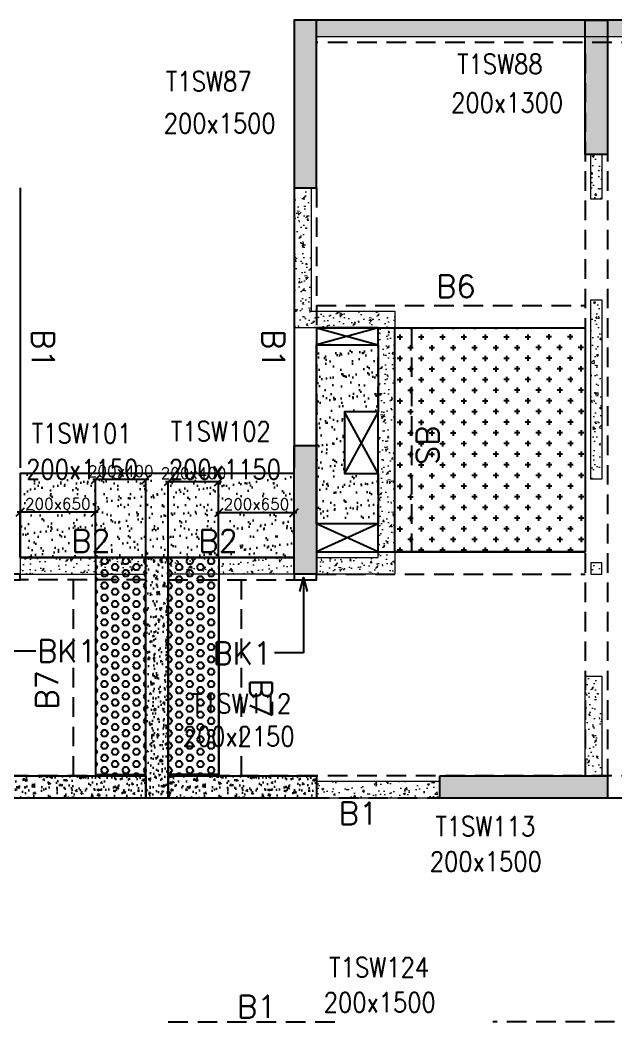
# Model space of a CAD drawing. Header units: millimetres. Extents: x 1078357 to 2594950, y -4969473 to -4636555.
# Drawn here: x 1992501 to 1997826, y -4662154 to -4653204 of the extents above; entities that cross this region are included whole.
import ezdxf

# ---------------------------------------------------------------- set-up
doc = ezdxf.new("R2010")
doc.units = ezdxf.units.MM
doc.header["$PDMODE"] = 35
for name, pattern in [('CONTINOUS', [0]), ('HIDDEN', [0.375, 0.25, -0.125]), ('New Retail block$0$CONTINOUS', [0])]:
    doc.linetypes.add(name, pattern=pattern)
doc.layers.get('0').update_dxf_attribs({"lineweight": 0})
doc.layers.get('Defpoints').update_dxf_attribs({"lineweight": 0})
for name, color, linetype, lineweight in [('A-_ANOTDIMA_D-', 6, 'Continuous', 13), ('COL. NO.', 30, 'Continuous', 25), ('COL. SIZE', 7, 'Continuous', 25), ('DIM', 9, 'Continuous', 25), ('HATCH', 8, 'Continuous', 30), ('RCC UPSTAND', 43, 'Continuous', 30), ('S-NON STR RCC WALL', 8, 'Continuous', 0)]:
    doc.layers.add(name, color=color, linetype=linetype, lineweight=lineweight)
for name, color, linetype in [('B-200x325', 201, 'HIDDEN'), ('B-200x375', 41, 'HIDDEN'), ('B-200x650', 241, 'HIDDEN'), ('B-300xSLAB THK.', 151, 'Continuous'), ('BK1-200x650', 241, 'HIDDEN'), ('DC BEAM NO.', 7, 'Continuous'), ('DROP SLAB', 8, 'Continuous'), ('NON STR. RCC WALL', 6, 'Continuous'), ('S-COLUMN_SHEAR WALL', 1, 'Continuous'), ('S-PROJECTION', 54, 'New Retail block$0$CONTINOUS'), ('SLAB FOLD', 8, 'Continuous')]:
    doc.layers.add(name, color=color, linetype=linetype)
doc.styles.add('Roman', font='romans')
doc.styles.add('ROMANS', font='romans.shx', dxfattribs={"width": 0.85})
doc.dimstyles.new('HARESH', dxfattribs={"dimtxt": 150, "dimasz": 75, "dimexe": 0, "dimexo": 0, "dimgap": 25, "dimtad": 1, "dimdec": 0, "dimdsep": 46, "dimtxsty": 'Roman', "dimblk": 'OBLIQUE', "dimcen": 225, "dimdle": 25, "dimclrd": 2, "dimclre": 2, "dimclrt": 7, "dimadec": 8, "dimazin": 1, "dimtfac": 1, "dimtdec": 0, "dimtmove": 0, "dimatfit": 0, "dimfxl": 1, "dimlwd": -1, "dimlwe": -1, "dimarcsym": 0})
pattern_1 = [(50, (-4410069.28, 23210408.14), (182.184669, -15.9390855), [19.05, -209.55]), (355, (-4410069.28, 23210408.14), (-35.2434214, 191.0568452), [15.24, -167.6405842]), (100.4514447, (-4410054.1, 23210406.81), (146.9412471, 175.1177519), [16.1900088, -178.0902446]), (46.1842, (-4410069.28, 23210458.94), (271.0790409, -42.042328), [28.575, -314.325]), (96.6355576, (-4410046.7, 23210455.44), (237.404134, 247.4261246), [24.2850231, -267.1356082]), (351.1841512, (-4410069.28, 23210458.94), (237.404134, 247.4261246), [22.859967, -251.459732]), (21, (-4410043.88, 23210446.24), (151.6143913, -102.2651982), [19.05, -209.55]), (326, (-4410043.88, 23210446.24), (61.8020283, 184.1879661), [15.24, -167.64]), (71.451445, (-4410031.24, 23210437.72), (213.4164193, 81.9227689), [16.1900088, -178.0899376]), (37.5, (-4410069.28, 23210408.14), (3.08860325, 84.55503887), [0, -165.608, 0, -170.18, 0, -168.275]), (7.5, (-4410069.28, 23210408.14), (66.8196625, 100.18057482), [0, -97.028, 0, -161.798, 0, -64.135]), (327.5, (-4410125.92, 23210408.14), (135.59059517, -5.728744), [0, -63.5, 0, -198.12, 0, -262.89]), (317.5, (-4410151.32, 23210408.14), (148.1291814, 25.42649103), [0, -82.55, 0, -131.572, 0, -186.69])]
pattern_2 = [(180, (1932026.365, -4471198.795), (-7e-15, -54.992613), [31.75, -63.5]), (300, (1932026.365, -4471198.795), (47.625, 27.496307), [31.75, -63.5]), (240, (1931994.615, -4471198.795), (47.625, -27.496307), [31.75, -63.5])]

# ---------------------------------------------------------------- blocks, each defined once
blk = doc.blocks.new('_Oblique')
at = {"color": 0, "linetype": 'ByBlock', "lineweight": -2}
blk.add_line((-0.5, -0.5), (0.5, 0.5), dxfattribs=at)
blk = doc.blocks.new('*D1512')
at = {"layer": 'Defpoints', "color": 0, "ltscale": 700, "transparency": 16777216}
for p in [(1993175.9, -4657308.2), (1993175.9, -4658003.3, 0), (1993626, -4658003.3, 0)]:
    blk.add_point(p, dxfattribs=at)
at = {"layer": 'DIM', "color": 2, "ltscale": 700, "transparency": 16777216}
for p, q in [((1993651, -4657308.2), (1993150.9, -4657308.2)), ((1993175.9, -4658003.3), (1993175.9, -4657308.2)), ((1993626, -4658003.3), (1993626, -4657308.2))]:
    blk.add_line(p, q, dxfattribs=at)
at = {"layer": 'DIM', "color": 2, "ltscale": 700, "transparency": 16777216, "xscale": 75, "yscale": 75, "zscale": 75, "rotation": 180}
blk.add_blockref('_Oblique', (1993175.9, -4657308.2), dxfattribs=at)
at = {"layer": 'DIM', "color": 2, "ltscale": 700, "transparency": 16777216, "xscale": 75, "yscale": 75, "zscale": 75}
blk.add_blockref('_Oblique', (1993626, -4657308.2), dxfattribs=at)
at = {"layer": 'DIM', "color": 7, "ltscale": 700, "transparency": 16777216, "insert": (1993400.9, -4657233.2), "char_height": 150, "attachment_point": 5, "style": 'Roman'}
blk.add_mtext('{\\H0.666667x;200x400}', dxfattribs=at)
blk = doc.blocks.new('*D1513')
at = {"layer": 'Defpoints', "color": 0, "ltscale": 700, "transparency": 16777216}
for p in [(1992501.2, -4657601.2), (1992501.2, -4658003.3, 0), (1993175.9, -4658003.3, 0)]:
    blk.add_point(p, dxfattribs=at)
at = {"layer": 'DIM', "color": 2, "ltscale": 700, "transparency": 16777216}
for p, q in [((1993200.9, -4657601.2), (1992476.2, -4657601.2)), ((1992501.2, -4658003.3), (1992501.2, -4657601.2)), ((1993175.9, -4658003.3), (1993175.9, -4657601.2))]:
    blk.add_line(p, q, dxfattribs=at)
at = {"layer": 'DIM', "color": 2, "ltscale": 700, "transparency": 16777216, "xscale": 75, "yscale": 75, "zscale": 75, "rotation": 180}
blk.add_blockref('_Oblique', (1992501.2, -4657601.2), dxfattribs=at)
at = {"layer": 'DIM', "color": 2, "ltscale": 700, "transparency": 16777216, "xscale": 75, "yscale": 75, "zscale": 75}
blk.add_blockref('_Oblique', (1993175.9, -4657601.2), dxfattribs=at)
at = {"layer": 'DIM', "color": 7, "ltscale": 700, "transparency": 16777216, "insert": (1992838.5, -4657526.2), "char_height": 150, "attachment_point": 5, "style": 'Roman'}
blk.add_mtext('{\\H0.666667x;200x650}', dxfattribs=at)
blk = doc.blocks.new('*D1514')
at = {"layer": 'Defpoints', "color": 0, "ltscale": 700, "transparency": 16777216}
for p in [(1994276.2, -4657326.5), (1993826, -4658003.3, 0), (1994276.2, -4658003.3, 0)]:
    blk.add_point(p, dxfattribs=at)
at = {"layer": 'DIM', "color": 2, "ltscale": 700, "transparency": 16777216}
for p, q in [((1993801, -4657326.5), (1994301.2, -4657326.5)), ((1993826, -4658003.3), (1993826, -4657326.5)), ((1994276.2, -4658003.3), (1994276.2, -4657326.5))]:
    blk.add_line(p, q, dxfattribs=at)
at = {"layer": 'DIM', "color": 2, "ltscale": 700, "transparency": 16777216, "xscale": 75, "yscale": 75, "zscale": 75, "rotation": 180}
blk.add_blockref('_Oblique', (1993826, -4657326.5), dxfattribs=at)
at = {"layer": 'DIM', "color": 2, "ltscale": 700, "transparency": 16777216, "xscale": 75, "yscale": 75, "zscale": 75}
blk.add_blockref('_Oblique', (1994276.2, -4657326.5), dxfattribs=at)
at = {"layer": 'DIM', "color": 7, "ltscale": 700, "transparency": 16777216, "insert": (1994051.1, -4657251.5), "char_height": 150, "attachment_point": 5, "style": 'Roman'}
blk.add_mtext('{\\H0.666667x;200x400}', dxfattribs=at)
blk = doc.blocks.new('*D1515')
at = {"layer": 'Defpoints', "color": 0, "ltscale": 700, "transparency": 16777216}
for p in [(1994951, -4657603.2), (1994276.2, -4658003.3, 0), (1994951, -4658003.3, 0)]:
    blk.add_point(p, dxfattribs=at)
at = {"layer": 'DIM', "color": 2, "ltscale": 700, "transparency": 16777216}
for p, q in [((1994251.2, -4657603.2), (1994976, -4657603.2)), ((1994276.2, -4658003.3), (1994276.2, -4657603.2)), ((1994951, -4658003.3), (1994951, -4657603.2))]:
    blk.add_line(p, q, dxfattribs=at)
at = {"layer": 'DIM', "color": 2, "ltscale": 700, "transparency": 16777216, "xscale": 75, "yscale": 75, "zscale": 75, "rotation": 180}
blk.add_blockref('_Oblique', (1994276.2, -4657603.2), dxfattribs=at)
at = {"layer": 'DIM', "color": 2, "ltscale": 700, "transparency": 16777216, "xscale": 75, "yscale": 75, "zscale": 75}
blk.add_blockref('_Oblique', (1994951, -4657603.2), dxfattribs=at)
at = {"layer": 'DIM', "color": 7, "ltscale": 700, "transparency": 16777216, "insert": (1994613.6, -4657528.2), "char_height": 150, "attachment_point": 5, "style": 'Roman'}
blk.add_mtext('{\\H0.666667x;200x650}', dxfattribs=at)
blk = doc.blocks.new('G$CD63B60BD')
at = {"layer": 'COL. NO.', "linetype": 'Continuous', "style": 'ROMANS', "width": 0.85}
for s, p in [('T1SW88', (67080.2, 15419.6, -320.4)), ('T1SW87', (64479, 15264.1, -320.4)), ('T1SW101', (63279.5, 12119.6, -320.4)), ('T1SW102', (64523.1, 12138.2, -320.4)), ('T1SW112', (64706.5, 9707.5, -320.4)), ('T1SW113', (66886, 8609.2, -320.4)), ('T1SW124', (65938.2, 7350.6, -320.4))]:
    blk.add_text(s, height=175, dxfattribs=at).set_placement(p)
at = {"layer": 'COL. SIZE', "linetype": 'Continuous', "style": 'ROMANS', "width": 0.85}
for s, p in [('200x1300', (67027.6, 15073.8, -320.4)), ('200x1500', (64458.9, 14890, -320.4)), ('200x1150', (63230.3, 11798.7, -320.4)), ('200x1150', (64505.2, 11798.6, -320.4)), ('200x2150', (64628, 9412.9, -320.4)), ('200x1500', (66836.9, 8295.7, -320.4)), ('200x1500', (65889, 7037.1, -320.4))]:
    blk.add_text(s, height=175, dxfattribs=at).set_placement(p)

msp = doc.modelspace()

# ---------------------------------------------------------------- hatches: boundary and pattern name
at = {"layer": 'DROP SLAB'}
h = msp.add_hatch(dxfattribs=at)
h.set_pattern_fill('CROSS', color=8, scale=15, angle=179.96921)
h.set_pattern_definition([(180.03079016, (-1335090.53, 9384502.61), (-95.1987999, -95.3011726), [47.625, -142.875]), (270.03079016, (-1335114.35, 9384526.41), (95.3011726, -95.1987999), [47.625, -142.875])])
h.paths.add_polyline_path([(1995851.2, -4655954.1), (1997551.2, -4655954.1), (1997551.2, -4657953.9), (1995851.2, -4657953.9)])
at = {"layer": 'HATCH'}
h = msp.add_hatch(dxfattribs=at)
h.set_pattern_fill('AR-SAND', color=8, scale=3, angle=179.97015)
h.set_pattern_definition([(37.47015413, (-3039731.62, 18702404.75), (-4.72361136, 146.8264517), [0, -115.824, 0, -129.54, 0, -123.825]), (7.4701541, (-3039731.62, 18702404.75), (134.9689868, 214.9772528), [0, -62.484, 0, -104.394, 0, -40.005]), (327.4701541, (-3039825.35, 18702404.8), (237.2979035, 0.3075449), [0, -38.1, 0, -137.16, 0, -179.07]), (317.4701541, (-3039825.35, 18702404.8), (229.1017424, 66.759465), [0, -19.05, 0, -89.916, 0, -102.87])])
h.paths.add_polyline_path([(1995151.3, -4656103.9), (1995701.3, -4656103.9), (1995701.3, -4656703.9), (1995401.4, -4656703.9), (1995401.4, -4657253.9), (1995701.3, -4657253.8), (1995701.3, -4657703.9), (1995151.4, -4657703.9)])
h = msp.add_hatch(dxfattribs=at)
h.set_pattern_fill('AR-SAND', color=8, scale=3, angle=179.97015)
h.set_pattern_definition([(37.4701541, (-2055406.74, 14018385.65), (-4.72361136, 146.8264517), [0, -115.824, 0, -129.54, 0, -123.825]), (7.4701541, (-2055406.74, 14018385.65), (134.9689868, 214.9772528), [0, -62.484, 0, -104.394, 0, -40.005]), (327.4701541, (-2055500.47, 14018385.7), (237.2979035, 0.3075449), [0, -38.1, 0, -137.16, 0, -179.07]), (317.4701541, (-2055500.47, 14018385.7), (229.1017424, 66.759465), [0, -19.05, 0, -89.916, 0, -102.87])])
h.paths.add_polyline_path([(1994951.5, -4657253.8), (1992501.5, -4657253.8), (1992501.5, -4658003.8), (1994951.5, -4658003.8)])
h = msp.add_hatch(dxfattribs=at)
h.set_pattern_fill('AR-SAND', color=8, scale=3, angle=179.97015)
h.set_pattern_definition([(37.4701541, (-2055406.83, 14018385.65), (-4.72361136, 146.8264517), [0, -115.824, 0, -129.54, 0, -123.825]), (7.4701541, (-2055406.83, 14018385.65), (134.9689868, 214.9772528), [0, -62.484, 0, -104.394, 0, -40.005]), (327.4701541, (-2055500.55, 14018385.7), (237.2979035, 0.3075449), [0, -38.1, 0, -137.16, 0, -179.07]), (317.4701541, (-2055500.55, 14018385.7), (229.1017424, 66.759465), [0, -19.05, 0, -89.916, 0, -102.87])])
h.paths.add_polyline_path([(1994951.4, -4657403.8), (1992501.4, -4657403.8), (1992501.4, -4658003.8), (1994951.4, -4658003.8)])
at = {"layer": 'RCC UPSTAND'}
h = msp.add_hatch(dxfattribs=at)
h.set_pattern_fill('AR-CONC', color=8, scale=20, angle=360)
h.set_pattern_definition([(50, (-543593.29, -1449628.86), (143.4520365, -12.550427), [15, -165]), (355, (-543593.3, -1449628.86), (-27.7502667, 150.438427), [12, -132]), (100.4514445, (-543581.34, -1449629.9), (115.7017693, 137.887998), [12.7480384, -140.2284224]), (46.1842, (-543593.3, -1449588.86), (213.448266, -33.103856), [22.5, -247.5]), (96.6356355, (-543575.5, -1449591.62), (186.932389, 194.82372), [19.122068, -210.342752]), (351.184164, (-543593.3, -1449588.86), (186.932389, 194.82372), [18, -198]), (21, (-543573.29, -1449598.86), (119.3814104, -80.523778), [15, -165]), (326, (-543573.3, -1449598.86), (48.6630664, 145.030009), [12, -132]), (71.4514447, (-543563.35, -1449605.57), (168.0444753, 64.5062306), [12.748038, -140.2284224]), (37.5, (-543593.294, -1449628.86), (2.43197106, 66.57877077), [0, -130.4, 0, -134, 0, -132.5]), (7.5, (-543593.294, -1449628.86), (52.6139075, 78.8823424), [0, -76.4, 0, -127.4, 0, -50.5]), (327.5, (-543637.894, -1449628.86), (106.7644872, -4.51097435), [0, -50, 0, -156, 0, -207]), (317.5, (-543657.89, -1449628.86), (116.6372339, 20.0209965), [0, -65, 0, -103.6, 0, -147])])
h.paths.add_polyline_path([(1993826.2, -4660153.9), (1993626.2, -4660153.9), (1993626.2, -4658003.9), (1993826.2, -4658003.9)])
h = msp.add_hatch(dxfattribs=at)
h.set_pattern_fill('AR-CONC', color=8, scale=20, angle=90)
h.set_pattern_definition([(140, (-1216073.79, -7197373.38), (12.550427, 143.4520365), [15, -165]), (85, (-1216073.79, -7197373.38), (-150.438427, -27.7502667), [12, -132]), (190.4514445, (-1216072.74, -7197361.43), (-137.887998, 115.7017693), [12.7480384, -140.2284224]), (136.1842, (-1216113.79, -7197373.38), (33.103856, 213.448266), [22.5, -247.5]), (186.6356355, (-1216111.03, -7197355.6), (-194.82372, 186.932389), [19.122068, -210.342752]), (81.184164, (-1216113.8, -7197373.38), (-194.82372, 186.932389), [18, -198]), (111, (-1216103.79, -7197353.38), (80.523778, 119.3814104), [15, -165]), (56, (-1216103.79, -7197353.38), (-145.030009, 48.6630664), [12, -132]), (161.4514447, (-1216097.08, -7197343.43), (-64.5062306, 168.0444753), [12.748038, -140.2284224]), (127.5, (-1216073.79, -7197373.38), (-66.57877077, 2.43197106), [0, -130.4, 0, -134, 0, -132.5]), (97.5, (-1216073.79, -7197373.38), (-78.8823424, 52.6139075), [0, -76.4, 0, -127.4, 0, -50.5]), (57.5, (-1216073.79, -7197417.98), (4.51097435, 106.7644872), [0, -50, 0, -156, 0, -207]), (47.5, (-1216073.79, -7197437.98), (-20.0209965, 116.6372339), [0, -65, 0, -103.6, 0, -147])])
h.paths.add_polyline_path([(1993626.2, -4659953.9), (1993626.2, -4660153.9), (1992301.2, -4660153.9), (1992301.2, -4659953.9)])
h = msp.add_hatch(dxfattribs=at)
h.set_pattern_fill('AR-CONC', color=8, scale=20, angle=90)
h.set_pattern_definition([(140, (-1214548.79, -7197373.38), (12.550427, 143.4520365), [15, -165]), (85, (-1214548.79, -7197373.38), (-150.438427, -27.7502667), [12, -132]), (190.4514445, (-1214547.75, -7197361.43), (-137.887998, 115.7017693), [12.7480384, -140.2284224]), (136.1842, (-1214588.8, -7197373.38), (33.103856, 213.448266), [22.5, -247.5]), (186.6356355, (-1214586.03, -7197355.6), (-194.82372, 186.932389), [19.122068, -210.342752]), (81.184164, (-1214588.8, -7197373.38), (-194.82372, 186.932389), [18, -198]), (111, (-1214578.79, -7197353.38), (80.523778, 119.3814104), [15, -165]), (56, (-1214578.79, -7197353.38), (-145.030009, 48.6630664), [12, -132]), (161.4514447, (-1214572.08, -7197343.43), (-64.5062306, 168.0444753), [12.748038, -140.2284224]), (127.5, (-1214548.79, -7197373.38), (-66.57877077, 2.43197106), [0, -130.4, 0, -134, 0, -132.5]), (97.5, (-1214548.79, -7197373.38), (-78.8823424, 52.6139075), [0, -76.4, 0, -127.4, 0, -50.5]), (57.5, (-1214548.79, -7197417.98), (4.51097435, 106.7644872), [0, -50, 0, -156, 0, -207]), (47.5, (-1214548.79, -7197437.98), (-20.0209965, 116.6372339), [0, -65, 0, -103.6, 0, -147])])
h.paths.add_polyline_path([(1995151.2, -4659953.9), (1995151.2, -4660153.9), (1993826.2, -4660153.9), (1993826.2, -4659953.9)])
at = {"layer": 'S-COLUMN_SHEAR WALL', "lineweight": 25, "extrusion": (1.00316e-06, 1.91639e-11, 1)}
h = msp.add_hatch(color=1, dxfattribs=at)
h.dxf.hatch_style = 1
h.paths.add_polyline_path([(1995151.2, -4653203.9), (1994951.2, -4653203.9), (1994951.2, -4654703.8), (1995151.2, -4654703.8)])
at = {"layer": 'S-COLUMN_SHEAR WALL', "lineweight": 25}
h = msp.add_hatch(color=1, dxfattribs=at)
h.dxf.hatch_style = 1
h.paths.add_polyline_path([(1997551.2, -4654403.9), (1997751.2, -4654403.9), (1997751.2, -4653203.9), (1997551.2, -4653203.9)])
at = {"layer": 'S-COLUMN_SHEAR WALL', "lineweight": 25, "extrusion": (1.00316e-06, 1.91639e-11, 1)}
h = msp.add_hatch(color=1, dxfattribs=at)
h.dxf.hatch_style = 1
h.paths.add_polyline_path([(1995151.2, -4658153.9), (1994951.2, -4658153.9), (1994951.2, -4657003.8), (1995151.2, -4657003.8)])
at = {"layer": 'S-COLUMN_SHEAR WALL', "lineweight": 25}
h = msp.add_hatch(color=1, dxfattribs=at)
h.dxf.hatch_style = 1
h.paths.add_polyline_path([(1996251.2, -4659953.8), (1997751.2, -4659953.8), (1997751.2, -4660153.8), (1996251.2, -4660153.8)])
at = {"layer": 'S-NON STR RCC WALL'}
h = msp.add_hatch(dxfattribs=at)
h.set_pattern_fill('AR-CONC', color=256, angle=180)
h.set_pattern_definition([(50, (-3312844.56, 18526388.95), (182.184669, -15.9390855), [19.05, -209.55]), (355, (-3312844.56, 18526388.95), (-35.2434214, 191.0568452), [15.24, -167.6405842]), (100.4514447, (-3312829.38, 18526387.62), (146.9412471, 175.1177519), [16.1900088, -178.0902446]), (46.1842, (-3312844.56, 18526439.75), (271.0790409, -42.042328), [28.575, -314.325]), (96.6355576, (-3312821.97, 18526436.25), (237.404134, 247.4261246), [24.285023, -267.135608]), (351.1841512, (-3312844.56, 18526439.75), (237.404134, 247.4261246), [22.859967, -251.459732]), (21, (-3312819.16, 18526427.05), (151.6143913, -102.2651982), [19.05, -209.55]), (326, (-3312819.16, 18526427.05), (61.8020283, 184.1879661), [15.24, -167.64]), (71.451445, (-3312806.53, 18526418.53), (213.4164193, 81.9227689), [16.1900088, -178.0899376]), (37.5, (-3312844.56, 18526388.95), (3.08860325, 84.55503887), [0, -165.608, 0, -170.18, 0, -168.275]), (7.5, (-3312844.56, 18526388.95), (66.8196625, 100.18057482), [0, -97.028, 0, -161.798, 0, -64.135]), (327.5, (-3312901.205, 18526388.95), (135.59059517, -5.728744), [0, -63.5, 0, -198.12, 0, -262.89]), (317.5, (-3312926.6, 18526388.95), (148.1291814, 25.42649103), [0, -82.55, 0, -131.572, 0, -186.69])])
h.paths.add_polyline_path([(2005026.4, -4653203.8), (2005351.4, -4653203.8), (2005351.4, -4653353.8), (2005026.4, -4653353.8)])
h.paths.add_polyline_path([(2003226.4, -4653203.8), (2005026.4, -4653203.8), (2005026.4, -4653353.8), (2003226.4, -4653353.8)])
h.paths.add_polyline_path([(1997276.4, -4653203.9), (1998026.4, -4653203.9), (1998026.4, -4653353.8), (1997276.4, -4653353.8)])
h.paths.add_polyline_path([(1998026.4, -4653203.8), (1999826.4, -4653203.8), (1999826.4, -4653353.8), (1998026.4, -4653353.8)])
h.paths.add_polyline_path([(2002476.4, -4653203.8), (2003226.4, -4653203.8), (2003226.4, -4653353.8), (2002476.4, -4653353.8)])
h.paths.add_polyline_path([(2000676.4, -4653203.8), (2002476.4, -4653203.8), (2002476.4, -4653353.8), (2000676.4, -4653353.8)])
h.paths.add_polyline_path([(1995154.3, -4653203.8), (1995476.4, -4653203.8), (1995476.4, -4653353.8), (1995154.3, -4653353.8)])
h.paths.add_polyline_path([(1999826.4, -4653203.8), (2000151.4, -4653203.8), (2000151.4, -4653353.8), (1999826.4, -4653353.8)])
h.paths.add_polyline_path([(2000351.4, -4653203.8), (2000676.4, -4653203.8), (2000676.4, -4653353.8), (2000351.4, -4653353.8)])
h.paths.add_polyline_path([(1995476.4, -4653203.8), (1997276.4, -4653203.8), (1997276.4, -4653353.8), (1995476.4, -4653353.8)])
h = msp.add_hatch(dxfattribs=at)
h.set_pattern_fill('AR-CONC', color=256, angle=180)
h.set_pattern_definition([(50, (1997664.44, -4793872.02), (182.18467, -15.93909), [19.05, -209.55]), (355, (1997664.44, -4793872.02), (-35.24342, 191.05685), [15.24, -167.64058]), (100.45144, (1997679.62, -4793873.35), (146.94125, 175.11775), [16.19, -178.09024]), (46.1842, (1997664.44, -4793821.22), (271.07904, -42.04233), [28.575, -314.325]), (96.63556, (1997687.03, -4793824.72), (237.40413, 247.4261), [24.285, -267.1356]), (351.18415, (1997664.44, -4793821.22), (237.40413, 247.4261), [22.85997, -251.45973]), (21, (1997689.84, -4793833.92), (151.61439, -102.2652), [19.05, -209.55]), (326, (1997689.84, -4793833.92), (61.80203, 184.18797), [15.24, -167.64]), (71.45144, (1997702.47, -4793842.44), (213.41642, 81.92277), [16.19, -178.08994]), (37.5, (1997664.44, -4793872.02), (3.088603, 84.55504), [0, -165.608, 0, -170.18, 0, -168.275]), (7.5, (1997664.44, -4793872.02), (66.81966, 100.180575), [0, -97.028, 0, -161.798, 0, -64.135]), (327.5, (1997607.8, -4793872.02), (135.590595, -5.728744), [0, -63.5, 0, -198.12, 0, -262.89]), (317.5, (1997582.4, -4793872.02), (148.12918, 25.42649), [0, -82.55, 0, -131.572, 0, -186.69])])
h.paths.add_polyline_path([(1997601.4, -4654403.8), (1997701.4, -4654403.8), (1997701.4, -4654803.8), (1997601.4, -4654803.8)])
h = msp.add_hatch(dxfattribs=at)
h.set_pattern_fill('AR-CONC', color=256, angle=180)
h.set_pattern_definition(pattern_1)
h.paths.add_polyline_path([(1995851.4, -4655803.8), (1995851.4, -4658153.8), (1995151.4, -4658153.8), (1995151.4, -4658003.8), (1995701.4, -4658003.8), (1995701.4, -4655953.8), (1994951.4, -4655953.8), (1994951.4, -4654703.8), (1995101.4, -4654703.8), (1995101.4, -4655803.8)])
h = msp.add_hatch(dxfattribs=at)
h.set_pattern_fill('AR-CONC', color=256, angle=180)
h.set_pattern_definition([(50, (3094889.16, -9477891.21), (182.184669, -15.9390855), [19.05, -209.55]), (355, (3094889.16, -9477891.2), (-35.2434214, 191.056845), [15.24, -167.640584]), (100.4514447, (3094904.34, -9477892.54), (146.941247, 175.117752), [16.190009, -178.0902446]), (46.1842, (3094889.16, -9477840.4), (271.079041, -42.042328), [28.575, -314.325]), (96.6355576, (3094911.75, -9477843.9), (237.404134, 247.426125), [24.285023, -267.135608]), (351.184151, (3094889.16, -9477840.4), (237.404134, 247.426125), [22.859967, -251.459732]), (21, (3094914.56, -9477853.11), (151.6143913, -102.265198), [19.05, -209.55]), (326, (3094914.56, -9477853.1), (61.802028, 184.187966), [15.24, -167.64]), (71.451445, (3094927.19, -9477861.63), (213.416419, 81.922769), [16.190009, -178.0899376]), (37.5, (3094889.156, -9477891.21), (3.08860325, 84.5550389), [0, -165.608, 0, -170.18, 0, -168.275]), (7.5, (3094889.16, -9477891.21), (66.8196625, 100.1805748), [0, -97.028, 0, -161.798, 0, -64.135]), (327.5, (3094832.514, -9477891.21), (135.5905952, -5.728744), [0, -63.5, 0, -198.12, 0, -262.89]), (317.5, (3094807.11, -9477891.21), (148.1291814, 25.426491), [0, -82.55, 0, -131.572, 0, -186.69])])
h.paths.add_polyline_path([(1997601.4, -4655703.8), (1997701.4, -4655703.8), (1997701.4, -4657303.8), (1997601.4, -4657303.8)])
h = msp.add_hatch(dxfattribs=at)
h.set_pattern_fill('AR-CONC', color=256)
h.set_pattern_definition(pattern_1)
h.paths.add_polyline_path([(1993626.4, -4658003.8), (1992501.4, -4658003.8), (1992501.4, -4658153.8), (1993626.4, -4658153.8)])
h = msp.add_hatch(dxfattribs=at)
h.set_pattern_fill('AR-CONC', color=256, angle=180)
h.set_pattern_definition(pattern_1)
h.paths.add_polyline_path([(1993826.4, -4658003.8), (1994951.4, -4658003.8), (1994951.4, -4658153.8), (1993826.4, -4658153.8)])
h = msp.add_hatch(dxfattribs=at)
h.set_pattern_fill('AR-CONC', color=256, angle=180)
h.set_pattern_definition([(50, (3094875.94, -9479255.87), (182.184669, -15.9390855), [19.05, -209.55]), (355, (3094875.94, -9479255.87), (-35.2434214, 191.056845), [15.24, -167.640584]), (100.4514447, (3094891.12, -9479257.2), (146.941247, 175.117752), [16.190009, -178.0902446]), (46.1842, (3094875.94, -9479205.07), (271.079041, -42.042328), [28.575, -314.325]), (96.6355576, (3094898.53, -9479208.58), (237.404134, 247.426125), [24.285023, -267.135608]), (351.184151, (3094875.94, -9479205.07), (237.404134, 247.426125), [22.859967, -251.459732]), (21, (3094901.34, -9479217.77), (151.6143913, -102.265198), [19.05, -209.55]), (326, (3094901.34, -9479217.77), (61.802028, 184.187966), [15.24, -167.64]), (71.451445, (3094913.98, -9479226.3), (213.416419, 81.922769), [16.190009, -178.0899376]), (37.5, (3094875.94, -9479255.87), (3.08860325, 84.5550389), [0, -165.608, 0, -170.18, 0, -168.275]), (7.5, (3094875.94, -9479255.87), (66.8196625, 100.1805748), [0, -97.028, 0, -161.798, 0, -64.135]), (327.5, (3094819.3, -9479255.87), (135.5905952, -5.728744), [0, -63.5, 0, -198.12, 0, -262.89]), (317.5, (3094793.9, -9479255.87), (148.1291814, 25.426491), [0, -82.55, 0, -131.572, 0, -186.69])])
h.paths.add_polyline_path([(1997601.4, -4658153.8), (1997701.4, -4658153.8), (1997701.4, -4658053.8), (1997601.4, -4658053.8)])
h = msp.add_hatch(dxfattribs=at)
h.set_pattern_fill('AR-CONC', color=256, angle=180)
h.set_pattern_definition([(50, (-5453983.75, 27894427.32), (182.184669, -15.93908554), [19.05, -209.55]), (355, (-5453983.75, 27894427.32), (-35.2434214, 191.0568452), [15.24, -167.6405842]), (100.4514447, (-5453968.57, 27894425.99), (146.9412471, 175.1177519), [16.1900088, -178.0902446]), (46.1842, (-5453983.75, 27894478.12), (271.0790409, -42.042328), [28.575, -314.325]), (96.6355576, (-5453961.16, 27894474.62), (237.404134, 247.4261246), [24.2850231, -267.1356082]), (351.1841512, (-5453983.75, 27894478.12), (237.404134, 247.4261246), [22.859967, -251.459732]), (21, (-5453958.35, 27894465.42), (151.6143913, -102.2651982), [19.05, -209.55]), (326, (-5453958.35, 27894465.42), (61.8020283, 184.1879661), [15.24, -167.64]), (71.451445, (-5453945.71, 27894456.9), (213.4164193, 81.9227689), [16.1900088, -178.0899376]), (37.5, (-5453983.75, 27894427.32), (3.08860325, 84.55503887), [0, -165.608, 0, -170.18, 0, -168.275]), (7.5, (-5453983.75, 27894427.32), (66.8196625, 100.18057482), [0, -97.028, 0, -161.798, 0, -64.135]), (327.5, (-5454040.39, 27894427.32), (135.59059517, -5.72874399), [0, -63.5, 0, -198.12, 0, -262.89]), (317.5, (-5454065.79, 27894427.32), (148.1291814, 25.42649103), [0, -82.55, 0, -131.572, 0, -186.69])])
h.paths.add_polyline_path([(1997551.4, -4659063.8), (1997701.4, -4659063.8), (1997701.4, -4659953.7), (1997551.4, -4659953.7)])
at = {"layer": 'S-NON STR RCC WALL', "ltscale": 700}
h = msp.add_hatch(dxfattribs=at)
h.set_pattern_fill('AR-CONC', color=256)
h.set_pattern_definition([(50, (1951234.82, -4802138.5), (182.18467, -15.93909), [19.05, -209.55]), (355, (1951234.82, -4802138.5), (-35.24342, 191.05685), [15.24, -167.64058]), (100.45144, (1951250, -4802139.83), (146.94125, 175.11775), [16.19, -178.09024]), (46.1842, (1951234.82, -4802087.7), (271.07904, -42.04233), [28.575, -314.325]), (96.63556, (1951257.4, -4802091.2), (237.40413, 247.42612), [24.285, -267.1356]), (351.18415, (1951234.82, -4802087.7), (237.40413, 247.4261), [22.85997, -251.45973]), (21, (1951260.22, -4802100.4), (151.61439, -102.2652), [19.05, -209.55]), (326, (1951260.22, -4802100.4), (61.80203, 184.18797), [15.24, -167.64]), (71.45144, (1951272.85, -4802108.92), (213.41642, 81.92277), [16.19, -178.08994]), (37.5, (1951234.82, -4802138.5), (3.088603, 84.55504), [0, -165.608, 0, -170.18, 0, -168.275]), (7.5, (1951234.82, -4802138.5), (66.81966, 100.180575), [0, -97.028, 0, -161.798, 0, -64.135]), (327.5, (1951178.18, -4802138.5), (135.590595, -5.728744), [0, -63.5, 0, -198.12, 0, -262.89]), (317.5, (1951152.78, -4802138.5), (148.12918, 25.42649), [0, -82.55, 0, -131.572, 0, -186.69])])
h.paths.add_polyline_path([(1996251.2, -4660153.7), (1995151.2, -4660153.7), (1995151.2, -4660003.8), (1996251.2, -4660003.8)])
at = {"layer": 'SLAB FOLD', "ltscale": 1000}
h = msp.add_hatch(dxfattribs=at)
h.set_pattern_fill('HEX', color=8, scale=10, angle=180)
h.set_pattern_definition(pattern_2)
h.paths.add_polyline_path([(1993626.4, -4659943.2), (1993176.4, -4659943.2), (1993176.4, -4658003.8), (1993626.4, -4658003.8)])
h = msp.add_hatch(dxfattribs=at)
h.set_pattern_fill('HEX', color=8, scale=10, angle=180)
h.set_pattern_definition(pattern_2)
h.paths.add_polyline_path([(1993826.7, -4659943.2), (1994276.7, -4659943.2), (1994276.7, -4658003.8), (1993826.7, -4658003.8)])

# ---------------------------------------------------------------- linework, layer by layer
at = {"layer": 'B-200x325', "ltscale": 700}
for p, q in [((1995151.2, -4655754.1, 0), (1997551.1, -4655754.1, 0)), ((1995151.3, -4658153.9, 0), (1997551.1, -4658153.9, 0))]:
    msp.add_line(p, q, dxfattribs=at)
at = {"layer": 'B-200x325', "linetype": 'Continuous', "ltscale": 700}
for p, q in [((1995151.2, -4655954.1, 0), (1997551.1, -4655954.1, 0)), ((1995151.3, -4657953.9, 0), (1997551.1, -4657953.9, 0))]:
    msp.add_line(p, q, dxfattribs=at)
at = {"layer": 'B-200x375', "ltscale": 700}
for p, q in [((1992976.1, -4658203.9, 0), (1992976.1, -4659953.9, 0)), ((1994476.3, -4658203.9, 0), (1994476.3, -4659953.9, 0))]:
    msp.add_line(p, q, dxfattribs=at)
at = {"layer": 'B-200x375', "linetype": 'Continuous', "ltscale": 700}
for p, q in [((1993176.1, -4658203.9, 0), (1993176.1, -4659943.2, 0)), ((1994276.3, -4658203.9, 0), (1994276.3, -4659943.2, 0))]:
    msp.add_line(p, q, dxfattribs=at)
at = {"layer": 'B-200x650', "linetype": 'CONTINOUS', "ltscale": 700}
for p, q in [((2000151.4, -4653203.8, 0), (1995151.4, -4653203.8, 0)), ((1992501.4, -4654703.8, 0), (1992501.4, -4657203.8, 0)), ((1994951.4, -4654703.8, 0), (1994951.4, -4657203.8, 0)), ((1994951.4, -4658003.8, 0), (1992501.4, -4658003.8, 0))]:
    msp.add_line(p, q, dxfattribs=at)
at = {"layer": 'B-200x650', "linetype": 'HIDDEN', "ltscale": 700}
for p, q in [((2000151.4, -4653403.8, 0), (1995151.4, -4653403.8, 0)), ((1997551.4, -4653503.8, 0), (1997551.4, -4659953.7, 0)), ((1997751.4, -4653503.9, 0), (1997751.4, -4659953.7, 0)), ((1995151.4, -4654703.8, 0), (1995151.4, -4657203.8, 0)), ((1993626.4, -4658203.8, 0), (1992501.4, -4658203.8, 0)), ((1993826.4, -4658203.8, 0), (1994951.4, -4658203.8, 0)), ((1993626.2, -4659953.7, 0), (1987301.4, -4659953.7, 0)), ((2000151.4, -4659953.7, 0), (1993826.2, -4659953.7, 0)), ((1993626.2, -4660153.7, 0), (1981426.2, -4660153.7, 0)), ((2006026.2, -4660153.7, 0), (1993826.2, -4660153.7, 0)), ((1993826.4, -4662153.8, 0), (1995326.4, -4662153.8, 0)), ((2001226.4, -4662153.8, 0), (1996726.4, -4662153.8, 0))]:
    msp.add_line(p, q, dxfattribs=at)
at = {"layer": 'B-300xSLAB THK.', "linetype": 'HIDDEN', "ltscale": 700}
for p, q in [((1995699.9, -4655954.3, 0), (1995699.9, -4657954.1, 0)), ((1995999.9, -4655954.3, 0), (1995999.9, -4657954.1, 0))]:
    msp.add_line(p, q, dxfattribs=at)
at = {"layer": 'BK1-200x650', "linetype": 'Continuous', "ltscale": 700, "elevation": 0}
for points in [[(1992501.5, -4658153.9), (1992301.5, -4658153.9), (1992301.5, -4658204.1), (1992501.5, -4658204.1)], [(1995151.5, -4658153.9), (1994951.5, -4658153.9), (1994951.5, -4658204.1), (1995151.5, -4658204.1)]]:
    msp.add_lwpolyline(points, close=True, dxfattribs=at)
at = {"layer": 'DROP SLAB', "color": 3, "linetype": 'CONTINOUS', "ltscale": 500}
for p, q in [((1995151.4, -4655953.9, 0), (1995701.4, -4656103.9, 0)), ((1995700.5, -4655954.1, 0), (1995151.4, -4656103.9, 0)), ((1995701.4, -4656703.9, 0), (1995401.4, -4657253.9, 0)), ((1995701.4, -4657253.9, 0), (1995401.4, -4656703.9, 0)), ((1995701.4, -4657953.9, 0), (1995151.4, -4657703.9, 0)), ((1995701.4, -4657703.9, 0), (1995151.5, -4657953.9, 0))]:
    msp.add_line(p, q, dxfattribs=at)
at = {"layer": 'DROP SLAB', "color": 3, "linetype": 'CONTINOUS', "ltscale": 500, "elevation": 0}
for points in [[(1995701.4, -4655954.1), (1995151.4, -4655954.1), (1995151.4, -4656103.9), (1995701.4, -4656103.9)], [(1995851.2, -4655954.1), (1997551.2, -4655954.1), (1997551.2, -4657953.9), (1995851.2, -4657953.9)], [(1995701.4, -4656703.9), (1995401.4, -4656703.9), (1995401.4, -4657253.9), (1995701.4, -4657253.9)], [(1995701.4, -4657703.9), (1995151.5, -4657703.9), (1995151.5, -4657953.9), (1995701.4, -4657953.9)]]:
    msp.add_lwpolyline(points, close=True, dxfattribs=at)
at = {"layer": 'NON STR. RCC WALL', "elevation": 0}
for points in [[(1993826.2, -4660153.9), (1993626.2, -4660153.9), (1993626.2, -4658003.9), (1993826.2, -4658003.9)], [(1993626.2, -4659953.9), (1993626.2, -4660153.9), (1992301.2, -4660153.9), (1992301.2, -4659953.9)], [(1995151.2, -4659953.9), (1995151.2, -4660153.9), (1993826.2, -4660153.9), (1993826.2, -4659953.9)]]:
    msp.add_lwpolyline(points, close=True, dxfattribs=at)
at = {"layer": 'S-COLUMN_SHEAR WALL', "color": 1, "lineweight": 25, "extrusion": (1.00316e-06, 1.91639e-11, 1), "elevation": 2}
for points in [[(1995151.2, -4653203.9), (1994951.2, -4653203.9), (1994951.2, -4654703.8), (1995151.2, -4654703.8)], [(1995151.2, -4658153.9), (1994951.2, -4658153.9), (1994951.2, -4657003.8), (1995151.2, -4657003.8)]]:
    msp.add_lwpolyline(points, close=True, dxfattribs=at)
at = {"layer": 'S-COLUMN_SHEAR WALL', "color": 1, "lineweight": 25, "elevation": 0}
for points in [[(1997551.2, -4653203.9), (1997751.2, -4653203.9), (1997751.2, -4654403.9), (1997551.2, -4654403.9)], [(1996251.2, -4659953.8), (1997751.2, -4659953.8), (1997751.2, -4660153.8), (1996251.2, -4660153.8)]]:
    msp.add_lwpolyline(points, close=True, dxfattribs=at)
at = {"layer": 'S-NON STR RCC WALL', "elevation": 0}
for points in [[(1995154.3, -4653203.8), (2000151.4, -4653203.8), (2000151.4, -4653353.8), (1995154.3, -4653353.8)], [(1997601.4, -4654403.8), (1997701.4, -4654403.8), (1997701.4, -4654803.8), (1997601.4, -4654803.8)], [(1995851.4, -4655803.8), (1995851.4, -4658153.8), (1995151.4, -4658153.8), (1995151.4, -4658003.8), (1995701.4, -4658003.8), (1995701.4, -4655953.8), (1994951.4, -4655953.8), (1994951.4, -4654703.8), (1995101.4, -4654703.8), (1995101.4, -4655803.8)], [(1993626.4, -4658003.8), (1992501.4, -4658003.8), (1992501.4, -4658153.8), (1993626.4, -4658153.8)], [(1993826.4, -4658003.8), (1994951.4, -4658003.8), (1994951.4, -4658153.8), (1993826.4, -4658153.8)]]:
    msp.add_lwpolyline(points, close=True, dxfattribs=at)
at = {"layer": 'S-NON STR RCC WALL', "ltscale": 700, "elevation": 0}
for points in [[(1997601.4, -4655703.8), (1997701.4, -4655703.8), (1997701.4, -4657303.8), (1997601.4, -4657303.8)], [(1997601.4, -4658153.8), (1997701.4, -4658153.8), (1997701.4, -4658053.8), (1997601.4, -4658053.8)], [(1997551.4, -4659063.8), (1997701.4, -4659063.8), (1997701.4, -4659953.7), (1997551.4, -4659953.7)], [(1996251.2, -4660153.7), (1995151.2, -4660153.7), (1995151.2, -4660003.8), (1996251.2, -4660003.8)]]:
    msp.add_lwpolyline(points, close=True, dxfattribs=at)
at = {"layer": 'S-PROJECTION', "elevation": 0}
msp.add_lwpolyline([(1994951.5, -4657253.8), (1992501.5, -4657253.8), (1992501.5, -4658003.8), (1994951.5, -4658003.8)], close=True, dxfattribs=at)
at = {"layer": 'SLAB FOLD', "color": 8, "ltscale": 1000, "elevation": 0}
msp.add_lwpolyline([(1995151.3, -4656103.9), (1995701.3, -4656103.9), (1995701.3, -4656703.9), (1995401.4, -4656703.9), (1995401.4, -4657253.9), (1995701.3, -4657253.8), (1995701.3, -4657703.9), (1995151.4, -4657703.9), (1995151.3, -4656103.9)], dxfattribs=at)
for points in [[(1993176.2, -4659943.2), (1993626.2, -4659943.2), (1993626.2, -4658003.9), (1993176.2, -4658003.9)], [(1994276.5, -4659943.2), (1993826.4, -4659943.2), (1993826.4, -4658003.9), (1994276.5, -4658003.9)]]:
    msp.add_lwpolyline(points, close=True, dxfattribs=at)

# ---------------------------------------------------------------- block references
at = {"layer": 'A-_ANOTDIMA_D-', "color": 2, "ltscale": 700}
msp.add_blockref('G$CD63B60BD', (1929326.2, -4669103.8, 0), dxfattribs=at)

# ---------------------------------------------------------------- texts
at = {"layer": 'B-200x325', "linetype": 'Continuous', "ltscale": 700, "style": 'ROMANS'}
msp.add_text('B6', height=200, rotation=359.99866, dxfattribs=at).set_placement((1996220.7, -4655682, -2.7))
at = {"layer": 'B-200x375', "linetype": 'Continuous', "ltscale": 700, "style": 'ROMANS'}
for rotation, p in [(90.00094, (1992841.2, -4659363.3, -2.7)), (269.99866, (1994555.1, -4659087.5, -2.7))]:
    msp.add_text('B7', height=200, rotation=rotation, dxfattribs=at).set_placement(p)
at = {"layer": 'B-200x650', "linetype": 'HIDDEN', "ltscale": 500, "style": 'ROMANS'}
for rotation, p in [(269.99906, (1992607.9, -4655966, -2.7)), (269.99906, (1994665.4, -4655966, -2.7)), (359.99906, (1995349.7, -4660391, -2.7)), (0.00094, (1994440.8, -4662116.6, -2.7))]:
    msp.add_text('B1', height=200, rotation=rotation, dxfattribs=at).set_placement(p)
at = {"layer": 'B-300xSLAB THK.', "linetype": 'Continuous', "ltscale": 700, "style": 'ROMANS'}
msp.add_text('SB', height=200, rotation=90.00094, dxfattribs=at).set_placement((1996244.6, -4657178.4, -2.7))
at = {"layer": 'BK1-200x650', "linetype": 'Continuous', "ltscale": 700, "style": 'ROMANS'}
for rotation, p in [(359.99906, (1992654.6, -4658940.4, -2.7)), (0.00094, (1994222.6, -4658960.1, -2.7))]:
    msp.add_text('BK1', height=200, rotation=rotation, dxfattribs=at).set_placement(p)
at = {"layer": 'DC BEAM NO.', "linetype": 'Continuous', "ltscale": 500, "style": 'ROMANS'}
for p in [(1992959.3, -4657956.7, -2.7), (1994096, -4657956.7, -2.7)]:
    msp.add_text('B2', height=200, dxfattribs=at).set_placement(p)

# ---------------------------------------------------------------- dimensions: what is measured, and where the dimension line sits
at = {"layer": 'DIM', "ltscale": 700}
for base, p1, p2, picture, middle in [((1993175.9, -4657308.2, 0), (1993626, -4658003.3, 0), (1993175.9, -4658003.3, 0), '*D1512', (1993400.9, -4657308.2, 0)), ((1994276.2, -4657326.5, 0), (1993826, -4658003.3, 0), (1994276.2, -4658003.3, 0), '*D1514', (1994051.1, -4657326.5, 0))]:
    dim = msp.add_linear_dim(base=base, p1=p1, p2=p2, text='{\\H0.666667x;200x400}', dimstyle='HARESH', override={"dimtxsty": 'Roman'}, dxfattribs=at)
    dim.commit()
    dim.dimension.update_dxf_attribs({"geometry": picture, "text_midpoint": middle, "dimtype": 160})
for base, p1, p2, picture, middle in [((1992501.2, -4657601.2, 0), (1993175.9, -4658003.3, 0), (1992501.2, -4658003.3, 0), '*D1513', (1992838.5, -4657526.2, 0)), ((1994951, -4657603.2, 0), (1994276.2, -4658003.3, 0), (1994951, -4658003.3, 0), '*D1515', (1994613.6, -4657528.2, 0))]:
    dim = msp.add_linear_dim(base=base, p1=p1, p2=p2, text='{\\H0.666667x;200x650}', dimstyle='HARESH', override={"dimtxsty": 'Roman', "dimtmove": 1}, dxfattribs=at)
    dim.commit()
    dim.dimension.update_dxf_attribs({"geometry": picture, "text_midpoint": middle})

# ---------------------------------------------------------------- leaders
at = {"layer": 'BK1-200x650', "linetype": 'Continuous', "ltscale": 700}
for points in [[(1992385, -4658184.2, 0), (1992385, -4658838.1, 0), (1992643.8, -4658838.1, 0)], [(1995035, -4658184.2, 0), (1995035, -4658857.8, 0), (1994776.2, -4658857.8, 0)]]:
    msp.add_leader(points, dimstyle='HARESH', override={"dimasz": 125, "dimgap": 25, "dimtad": 0, "dimldrblk": 'Open30'}, dxfattribs=at)

doc.saveas('drawing.dxf')
